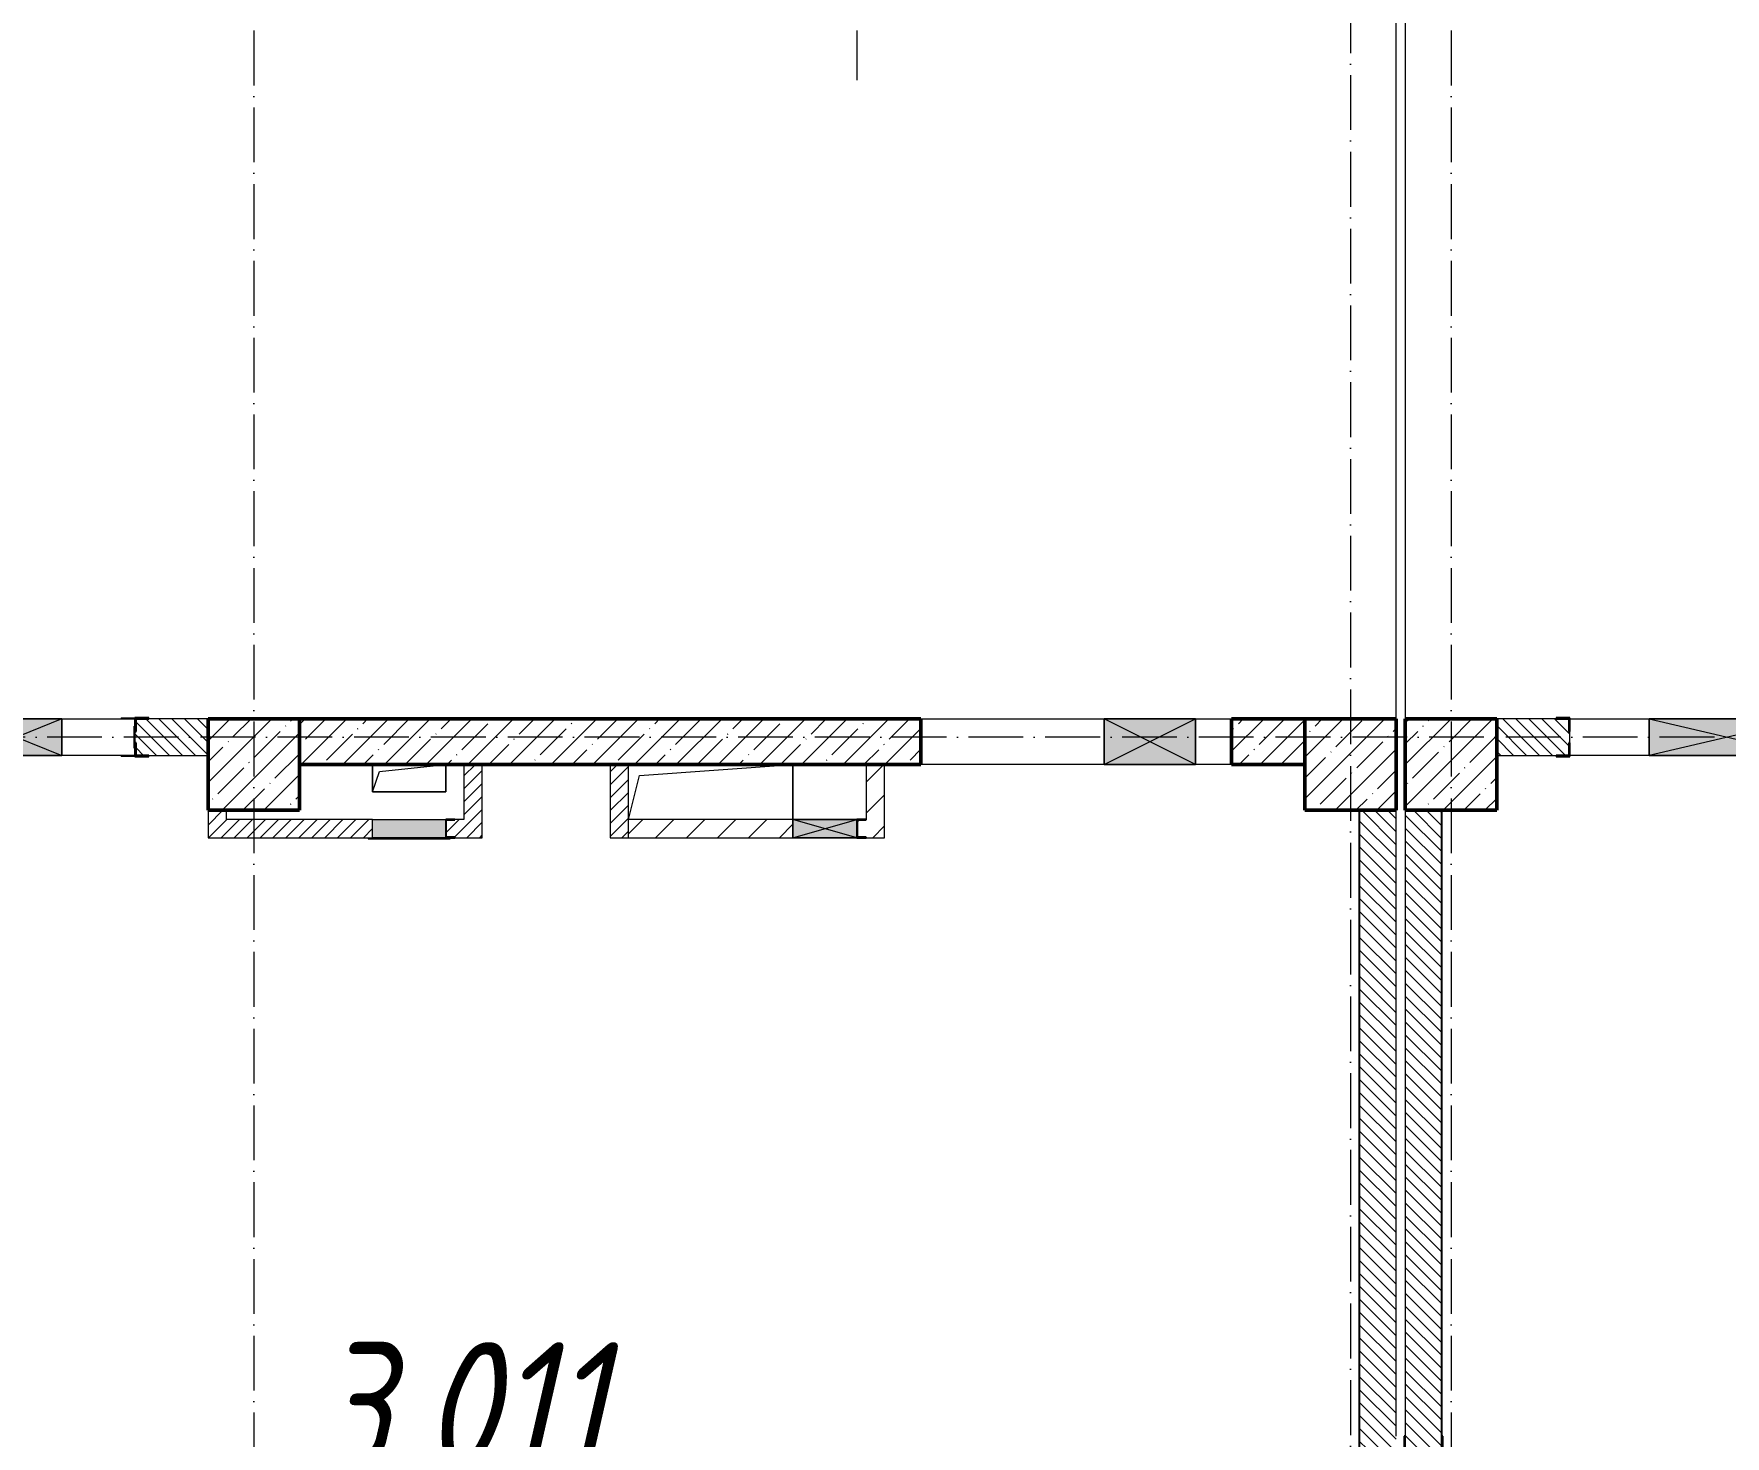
# Model space of a CAD drawing. Header units: millimetres. Extents: x -12989 to 629078, y -109036 to 555275.
# Drawn here: x 561257 to 570510, y -31260 to -23586 of the extents above; entities that cross this region are included whole.
import ezdxf

# ---------------------------------------------------------------- set-up
doc = ezdxf.new("R2010")
doc.units = ezdxf.units.MM
doc.linetypes.add('50_200_ШТРИХ_1Т_ш5_п1_п1_', pattern=[700, 500, -100, 0, -100])
for name, color, linetype, lineweight in [('A-DETL-GENF-OTLN', 7, 'Continuous', 9), ('A-FLOR-____-OTLN', 7, 'Continuous', 9), ('A-GENM-____-MCUT', 7, 'Continuous', 25), ('A-GENM-____-OTLN', 7, 'Continuous', 9), ('A-GENM-____-OTLN-1', 7, 'Continuous', 25), ('A-GLAZ-____-OTLN', 7, 'Continuous', 9), ('A-WALL-____-MCUT', 7, 'Continuous', 13), ('A-WALL-____-MCUT-2', 7, 'Continuous', 50), ('A-WALL-____-OTLN', 7, 'Continuous', 9), ('A-WALL-____-PATT-1', 7, 'Continuous', 9), ('A-WALL-FNSH-MCUT-1', 7, 'Continuous', 9), ('I-WALL-____-OTLN', 7, 'Continuous', 9), ('S-COLS-____-MCUT', 7, 'Continuous', 50), ('S-COLS-____-OTLN', 7, 'Continuous', 9), ('S-GRID-____-OTLN-1', 7, '50_200_ШТРИХ_1Т_ш5_п1_п1_', 9), ('Марки помещений', 7, 'Continuous', 9)]:
    doc.layers.add(name, color=color, linetype=linetype, lineweight=lineweight)
doc.layers.add('A-GLAZ-____-OTLN-1', color=7, linetype='Continuous', lineweight=9, true_color=0xc0c0c0)
doc.styles.add('ISOCPEUR_I_2', font='isocpeui.ttf', dxfattribs={"width": 0.85, "height": 2.3})
pattern_1 = [(135, (523510.01, -90515.614), (-35.35534, -35.35534), [])]
pattern_2 = [(45, (523510.01, -90515.614), (-35.35534, 35.35534), [])]
pattern_3 = [(45, (523510.01, -90515.61), (-84.85281, 84.85281), [])]

# ---------------------------------------------------------------- blocks, each defined once
blk = doc.blocks.new('BSC_Колонна _Прямоугольная - 500х500-V17-АР1_План отверстий 3 этажа в осях 1-64_Ю-ЯЯ')
at = {"layer": 'S-COLS-____-OTLN'}
h = blk.add_hatch(dxfattribs=at)
h.set_pattern_fill('FP_24', color=256, style=0, pattern_type=2)
h.set_pattern_definition([(45, (-44950, -62931.04), (-114.04925, 114.04925), []), (45, (-44835.95, -62931.04), (-114.04925, 114.04925), [201.613, -40.323, 3.353, -36.97])])
h.paths.add_polyline_path([(-250, -250), (250, -250), (250, 250), (-250, 250)], flags=0)
at = {"layer": 'S-COLS-____-MCUT'}
for p, q in [((250, 250), (-250, 250)), ((-250, 250), (-250, -250)), ((250, -250), (250, 250)), ((-250, -250), (250, -250))]:
    blk.add_line(p, q, dxfattribs=at)
blk = doc.blocks.new('BSC_Колонна _Прямоугольная - 500х500-V45-АР1_План отверстий 3 этажа в осях 1-64_Ю-ЯЯ')
at = {"layer": 'S-COLS-____-OTLN'}
h = blk.add_hatch(dxfattribs=at)
h.set_pattern_fill('FP_53', color=256, style=0, pattern_type=2)
h.set_pattern_definition([(45, (-38950, -62931.04), (-114.04925, 114.04925), []), (45, (-38835.95, -62931.04), (-114.04925, 114.04925), [201.613, -40.323, 3.353, -36.97])])
h.paths.add_polyline_path([(-250, -250), (250, -250), (250, 250), (-250, 250)], flags=0)
at = {"layer": 'S-COLS-____-MCUT'}
for p, q in [((250, 250), (-250, 250)), ((-250, 250), (-250, -250)), ((250, -250), (250, 250)), ((-250, -250), (250, -250))]:
    blk.add_line(p, q, dxfattribs=at)
blk = doc.blocks.new('BSC_Колонна _Прямоугольная - 500х500-V73-АР1_План отверстий 3 этажа в осях 1-64_Ю-ЯЯ')
at = {"layer": 'S-COLS-____-OTLN'}
h = blk.add_hatch(dxfattribs=at)
h.set_pattern_fill('FP_82', color=256, style=0, pattern_type=2)
h.set_pattern_definition([(45, (-45500, -62931.04), (-114.04925, 114.04925), []), (45, (-45385.95, -62931.04), (-114.04925, 114.04925), [201.613, -40.323, 3.353, -36.97])])
h.paths.add_polyline_path([(-250, -250), (250, -250), (250, 250), (-250, 250)], flags=0)
at = {"layer": 'S-COLS-____-MCUT'}
for p, q in [((250, 250), (-250, 250)), ((-250, 250), (-250, -250)), ((250, -250), (250, 250)), ((-250, -250), (250, -250))]:
    blk.add_line(p, q, dxfattribs=at)
blk = doc.blocks.new('154_Стойка_СКБ_Уголок - СМ-2480_200-28346303-АР1_План отверстий 3 этажа в осях 1-64_Ю-ЯЯ')
at = {"layer": 'A-GENM-____-MCUT'}
for p, q in [((125, 156), (125, 81)), ((200, 156), (125, 156)), ((131, 81), (131, 150)), ((131, 150), (200, 150)), ((200, 150), (200, 156)), ((125, 81), (131, 81)), ((131, 19), (125, 19)), ((125, 19), (125, -56)), ((131, -50), (131, 19)), ((125, -56), (200, -56)), ((200, -50), (131, -50)), ((200, -56), (200, -50))]:
    blk.add_line(p, q, dxfattribs=at)
blk = doc.blocks.new('Стойка_Влож_Полоса боковая - Полоса-V164-АР1_План отверстий 3 этажа в осях 1-64_Ю-ЯЯ')
at = {"layer": 'A-GENM-____-OTLN'}
for p, q in [((-5, 60), (0, 60)), ((-5, -60), (-5, 60)), ((0, 31), (0, -31)), ((0, -60), (-5, -60))]:
    blk.add_line(p, q, dxfattribs=at)
blk = doc.blocks.new('Стойка_Влож_Уголок_Опорный - Уголок-28213941-АР1_План отверстий 3 этажа в осях 1-64_Ю-ЯЯ')
at = {"layer": 'A-GENM-____-OTLN'}
for p, q in [((-212, -6), (-212, 0)), ((0, 0), (0, -6)), ((-212, -75), (-212, -6)), ((-212, -6), (-206, -6)), ((-212, -75), (-206, -75)), ((-6, -6), (0, -6)), ((-6, -75), (0, -75)), ((0, -6), (0, -75))]:
    blk.add_line(p, q, dxfattribs=at)
blk = doc.blocks.new('Фахверк_СКБ_Уголок - 200_3960-28268576-АР1_План отверстий 3 этажа в осях 1-64_Ю-ЯЯ')
at = {"layer": 'A-GENM-____-MCUT'}
for p, q in [((200, 156), (125, 156)), ((125, 156), (125, 81)), ((131, 81), (131, 150)), ((131, 150), (200, 150)), ((200, 150), (200, 156)), ((125, 81), (131, 81)), ((131, 19), (125, 19)), ((125, 19), (125, -56)), ((131, -50), (131, 19)), ((125, -56), (200, -56)), ((200, -50), (131, -50)), ((200, -56), (200, -50))]:
    blk.add_line(p, q, dxfattribs=at)
blk = doc.blocks.new('Фахверк_СКБ_Уголок - 200_3550-28187522-АР1_План отверстий 3 этажа в осях 1-64_Ю-ЯЯ')
at = {"layer": 'A-GENM-____-MCUT'}
for p, q in [((125, 156), (50, 156)), ((50, 156), (50, 150)), ((50, 150), (119, 150)), ((119, 150), (119, 81)), ((125, 81), (125, 156)), ((119, 81), (125, 81)), ((125, 19), (119, 19)), ((119, 19), (119, -50)), ((125, -56), (125, 19)), ((119, -50), (50, -50)), ((50, -50), (50, -56)), ((50, -56), (125, -56))]:
    blk.add_line(p, q, dxfattribs=at)
blk = doc.blocks.new('AR_Отверстие Ниша - Лючок-32405595-АР1_План отверстий 3 этажа в осях 1-64_Ю-ЯЯ')
at = {"layer": 'A-GLAZ-____-OTLN'}
blk.add_hatch(color=256, dxfattribs=at).paths.add_polyline_path([(200, 50), (-200, 50), (-200, -50), (200, -50), (200, 47)], flags=0)
for p, q in [((-200, 50), (200, 50)), ((200, 50), (200, -50)), ((200, -50), (-200, -50))]:
    blk.add_line(p, q, dxfattribs=at)
blk = doc.blocks.new('Л_Общий_Лючок - Лючок-29759355-АР1_План отверстий 3 этажа в осях 1-64_Ю-ЯЯ')
at = {"layer": 'A-GLAZ-____-OTLN-1'}
blk.add_hatch(color=256, dxfattribs=at).paths.add_polyline_path([(-3, -6), (424, -6), (424, 0), (-24, 0), (-24, -6)], flags=0)
at = {"layer": 'A-GLAZ-____-OTLN'}
for p, q in [((-24, 0), (-24, -6)), ((424, 0), (424, -6)), ((-24, -6), (424, -6))]:
    blk.add_line(p, q, dxfattribs=at)
blk = doc.blocks.new('154_Фахверк_СКБ_Швеллер - Тип_100_3960-28331862-АР1_План отверстий 3 этажа в осях 1-64_Ю-ЯЯ')
at = {"layer": 'A-GENM-____-MCUT'}
for p, q in [((175, 50), (125, 50)), ((125, 50), (125, -50)), ((128, 47), (175, 47)), ((128, -47), (128, 47)), ((175, 47), (175, 50)), ((125, -50), (175, -50)), ((175, -47), (128, -47)), ((175, -50), (175, -47))]:
    blk.add_line(p, q, dxfattribs=at)
blk = doc.blocks.new('AR_Отверстие прямоугольное _в плите_ - AR_Отверстие прямоугольное _в плите_-30459225-АР1_План отверстий 3 этажа в осях 1-64_Ю-ЯЯ')
at = {"layer": 'A-GENM-____-OTLN'}
for p, q in [((-200, 75), (-200, -75)), ((-200, -75), (-162.5, 37.5)), ((-162.5, 37.5), (200, 75)), ((200, -75), (200, 75)), ((-200, -75), (200, -75))]:
    blk.add_line(p, q, dxfattribs=at)
blk = doc.blocks.new('AR_Отверстие прямоугольное _в плите_ - AR_Отверстие прямоугольное _в плите_-V199-АР1_План отверстий 3 этажа в осях 1-64_Ю-ЯЯ')
at = {"layer": 'A-GENM-____-OTLN'}
for p, q in [((-390, 90), (450, 150)), ((450, -150), (450, 150)), ((-450, -150), (-390, 90))]:
    blk.add_line(p, q, dxfattribs=at)
blk = doc.blocks.new('AR_Отверстие прямоугольное _в стене__БезПР - AR_Отверстие прямоугольное _в стене__БезПР-30512450-АР1_План отверстий 3 этажа в осях 1-64_Ю-ЯЯ')
at = {"layer": 'A-GLAZ-____-OTLN-1'}
blk.add_hatch(color=256, dxfattribs=at).paths.add_polyline_path([(-250, 125), (-250, -125), (250, -125), (250, 125)], flags=0)
at = {"layer": 'A-DETL-GENF-OTLN'}
for p, q in [((-250, -125), (-250, 125)), ((-250, 125), (250, 125)), ((250, 125), (-250, -125)), ((-250, 125), (250, -125)), ((250, 125), (-250, 125)), ((-250, 125), (-250, -125)), ((250, 125), (250, -125)), ((250, -125), (250, 125)), ((250, -125), (-250, -125)), ((-250, -125), (250, -125))]:
    blk.add_line(p, q, dxfattribs=at)
at = {"layer": 'A-GLAZ-____-OTLN'}
blk.add_line((250, 125), (-250, 125), dxfattribs=at)
blk = doc.blocks.new('AR_Отверстие прямоугольное _в стене_ - AR_Отверстие прямоугольное _в стене__ОВ-36925070-АР1_План отверстий 3 этажа в осях 1-64_Ю-ЯЯ')
at = {"layer": 'A-GLAZ-____-OTLN'}
blk.add_hatch(color=256, dxfattribs=at).paths.add_polyline_path([(-175, 50), (-175, -50), (175, -50), (175, 50)], flags=0)
at = {"layer": 'A-DETL-GENF-OTLN'}
for p, q in [((-175, 50), (175, 50)), ((175, 50), (-175, -50)), ((-175, 50), (175, -50)), ((175, 50), (-175, 50)), ((175, 50), (175, -50)), ((175, -50), (175, 50)), ((175, -50), (-175, -50)), ((-175, -50), (175, -50))]:
    blk.add_line(p, q, dxfattribs=at)
blk = doc.blocks.new('AR_Отверстие прямоугольное _в стене_ - AR_Отверстие прямоугольное _в стене__ОВ-36927705-АР1_План отверстий 3 этажа в осях 1-64_Ю-ЯЯ')
at = {"layer": 'A-GLAZ-____-OTLN'}
blk.add_hatch(color=256, dxfattribs=at).paths.add_polyline_path([(425, -100), (425, 100), (-425, 100), (-425, -100)], flags=0)
at = {"layer": 'A-DETL-GENF-OTLN'}
for p, q in [((-425, -100), (-425, 100)), ((-425, 100), (425, 100)), ((425, 100), (-425, -100)), ((-425, 100), (425, -100)), ((425, 100), (-425, 100)), ((-425, 100), (-425, -100)), ((425, 100), (425, -100)), ((425, -100), (425, 100)), ((425, -100), (-425, -100)), ((-425, -100), (425, -100))]:
    blk.add_line(p, q, dxfattribs=at)
blk = doc.blocks.new('AR_Отверстие прямоугольное _в стене_ - AR_Отверстие прямоугольное _в стене__ОВ-36924659-АР1_План отверстий 3 этажа в осях 1-64_Ю-ЯЯ')
at = {"layer": 'A-GLAZ-____-OTLN'}
blk.add_hatch(color=256, dxfattribs=at).paths.add_polyline_path([(250, -100), (250, 100), (-250, 100), (-250, -100)], flags=0)
at = {"layer": 'A-DETL-GENF-OTLN'}
for p, q in [((-250, -100), (-250, 100)), ((-250, 100), (250, 100)), ((250, 100), (-250, -100)), ((-250, 100), (250, -100)), ((250, 100), (-250, 100)), ((-250, 100), (-250, -100)), ((250, 100), (250, -100)), ((250, -100), (250, 100)), ((250, -100), (-250, -100)), ((-250, -100), (250, -100))]:
    blk.add_line(p, q, dxfattribs=at)
blk = doc.blocks.new('154_Фахверк_СКБ_Швеллер - Тип_100_3960_зеркало-36793856-АР1_План отверстий 3 этажа в осях 1-64_Ю-ЯЯ')
at = {"layer": 'A-GENM-____-MCUT'}
for p, q in [((175, 50), (125, 50)), ((125, 50), (125, -50)), ((128, 47), (175, 47)), ((128, -47), (128, 47)), ((175, 47), (175, 50)), ((125, -50), (175, -50)), ((175, -47), (128, -47)), ((175, -50), (175, -47))]:
    blk.add_line(p, q, dxfattribs=at)
blk = doc.blocks.new('3эт')
at = {"layer": 'S-GRID-____-OTLN-1', "color": 251, "ltscale": 0.6, "true_color": 0x636466}
for p, q in [((322720.7, 4029.4), (322720.7, -33971.9)), ((326020.7, 4029.4), (326020.7, -20188)), ((329270.7, 4029.4), (329270.7, -33971.9)), ((328720.7, 3785.7), (328720.7, -33833.1)), ((387845.1, -23782.4), (279101.9, -23782.4))]:
    blk.add_line(p, q, dxfattribs=at)

msp = doc.modelspace()

# ---------------------------------------------------------------- hatches: boundary and pattern name
at = {"layer": 'A-WALL-____-PATT-1'}
h = msp.add_hatch(dxfattribs=at)
h.set_pattern_fill('FP_9', color=256, style=0, pattern_type=2)
h.set_pattern_definition(pattern_1)
h.paths.add_polyline_path([(560035.0077, -27534.5723), (560104.0077, -27534.5723), (560104.0077, -27465.5723), (560110.0077, -27465.5723), (560110.0077, -27403.5723), (560104.0077, -27403.5723), (560104.0077, -27334.5723), (559710.0077, -27334.5723), (559710.0077, -27534.5723), (559904.0077, -27534.5723)], flags=0)
h.paths.add_polyline_path([(561816.0077, -27534.5723), (562210.0077, -27534.5723), (562210.0077, -27334.5723), (561816.0077, -27334.5723), (561816.0077, -27403.5723), (561810.0077, -27403.5723), (561810.0077, -27465.5723), (561816.0077, -27465.5723), (561816.0077, -27494.5723)], flags=0)
h = msp.add_hatch(dxfattribs=at)
h.set_pattern_fill('FP_12', color=256, style=0, pattern_type=2)
h.set_pattern_definition([(45, (523510, -90515.61), (-114.04925, 114.04925), []), (45, (523624.06, -90515.61), (-114.04925, 114.04925), [201.612, -40.322, 3.353, -36.97])])
h.paths.add_polyline_path([(568210.0077, -27584.5723), (568210.0077, -27334.5723), (567810.0077, -27334.5723), (567810.0077, -27584.5723)], flags=0)
h.paths.add_polyline_path([(565915.1246, -27584.5723), (566110.0077, -27584.5723), (566110.0077, -27334.5723), (562710.0077, -27334.5723), (562710.0077, -27584.5723), (564147.6603, -27584.5723)], flags=0)
h = msp.add_hatch(dxfattribs=at)
h.set_pattern_fill('FP_9', color=256, style=0, pattern_type=2)
h.set_pattern_definition(pattern_1)
h.paths.add_polyline_path([(569260.0077, -27534.5723), (569654.0077, -27534.5723), (569654.0077, -27465.5723), (569660.0077, -27465.5723), (569660.0077, -27403.5723), (569654.0077, -27403.5723), (569654.0077, -27334.5723), (569260.0077, -27334.5723)], flags=0)
h.paths.add_polyline_path([(571366.0077, -27534.5723), (571760.0077, -27534.5723), (571760.0077, -27334.5723), (571366.0077, -27334.5723), (571366.0077, -27403.5723), (571360.0077, -27403.5723), (571360.0077, -27465.5723), (571366.0077, -27465.5723), (571366.0077, -27494.5723)], flags=0)
h = msp.add_hatch(dxfattribs=at)
h.set_pattern_fill('FP_8', color=256, style=0, pattern_type=2)
h.set_pattern_definition(pattern_2)
h.paths.add_polyline_path([(563710.0077, -27884.5723), (563710.0077, -27584.5723), (563610.0077, -27584.5723), (563610.0077, -27884.5723)], flags=0)
h = msp.add_hatch(dxfattribs=at)
h.set_pattern_fill('FP_8', color=256, style=0, pattern_type=2)
h.set_pattern_definition(pattern_2)
h.paths.add_polyline_path([(564510.0077, -27984.5723), (564510.0077, -27584.5723), (564410.0077, -27584.5723), (564410.0077, -27984.5723)], flags=0)
h = msp.add_hatch(dxfattribs=at)
h.set_pattern_fill('FP_7', color=256, style=0, pattern_type=2)
h.set_pattern_definition(pattern_3)
h.paths.add_polyline_path([(565910.0077, -27884.5723), (565910.0077, -27584.5723), (565810.0077, -27584.5723), (565810.0077, -27884.5723)], flags=0)
h = msp.add_hatch(dxfattribs=at)
h.set_pattern_fill('FP_8', color=256, style=0, pattern_type=2)
h.set_pattern_definition(pattern_2)
h.paths.add_polyline_path([(562310.0077, -27984.5723), (562310.0077, -27834.5723), (562210.0077, -27834.5723), (562210.0077, -27984.5723)], flags=0)
h = msp.add_hatch(dxfattribs=at)
h.set_pattern_fill('FP_9', color=256, style=0, pattern_type=2)
h.set_pattern_definition(pattern_1)
h.paths.add_polyline_path([(568510.0077, -34834.5723), (568710.0077, -34834.5723), (568710.0077, -31334.5723), (568641.0077, -31334.5723), (568641.0077, -31328.5723), (568710.0077, -31328.5723), (568710.0077, -27834.5723), (568510.0077, -27834.5723), (568510.0077, -31328.5723), (568579.0077, -31328.5723), (568579.0077, -31334.5723), (568510.0077, -31334.5723), (568510.0077, -33292.1615)], flags=0)
h = msp.add_hatch(dxfattribs=at)
h.set_pattern_fill('FP_9', color=256, style=0, pattern_type=2)
h.set_pattern_definition(pattern_1)
h.paths.add_polyline_path([(568760.0077, -34834.5723), (568960.0077, -34834.5723), (568960.0077, -31334.5723), (568891.0077, -31334.5723), (568891.0077, -31328.5723), (568960.0077, -31328.5723), (568960.0077, -27834.5723), (568760.0077, -27834.5723), (568760.0077, -31328.5723), (568829.0077, -31328.5723), (568829.0077, -31334.5723), (568760.0077, -31334.5723), (568760.0077, -33292.1615)], flags=0)
h = msp.add_hatch(dxfattribs=at)
h.set_pattern_fill('FP_8', color=256, style=0, pattern_type=2)
h.set_pattern_definition(pattern_2)
h.paths.add_polyline_path([(563710.0077, -27984.5723), (563710.0077, -27884.5723), (563560.0077, -27884.5723), (563560.0077, -27887.5723), (563513.0077, -27887.5723), (563513.0077, -27981.5723), (563560.0077, -27981.5723), (563560.0077, -27984.5723)], flags=0)
h.paths.add_polyline_path([(562380.1961, -27984.5723), (563110.0077, -27984.5723), (563110.0077, -27884.5723), (562310.0077, -27884.5723), (562310.0077, -27984.5723)], flags=0)
h = msp.add_hatch(dxfattribs=at)
h.set_pattern_fill('FP_7', color=256, style=0, pattern_type=2)
h.set_pattern_definition(pattern_3)
h.paths.add_polyline_path([(565410.0077, -27984.5723), (565410.0077, -27884.5723), (564510.0077, -27884.5723), (564510.0077, -27984.5723)], flags=0)
h.paths.add_polyline_path([(565810.0077, -27984.5723), (565910.0077, -27984.5723), (565910.0077, -27884.5723), (565810.0077, -27884.5723), (565810.0077, -27887.5723), (565763.0077, -27888.1877), (565763.0077, -27981.5723), (565810.0077, -27981.5723)], flags=0)

# ---------------------------------------------------------------- linework, layer by layer
for points in [[(568510.0077, -34834.5723), (568510.0077, -27834.5723)], [(568960.0077, -34834.5723), (568960.0077, -27834.5723)]]:
    msp.add_lwpolyline(points)
at = {"layer": 'A-FLOR-____-OTLN'}
for p, q in [((568710.0077, -27334.5723), (568710.0077, -22984.5723)), ((568760.0077, -23234.5723), (568760.0077, -27334.5723)), ((563110.0077, -27734.5723), (563110.0077, -27584.5723)), ((563510.0077, -27584.5723), (563510.0077, -27734.5723)), ((565410.0077, -27584.5723), (565410.0077, -27884.5723)), ((563510.0077, -27734.5723), (563110.0077, -27734.5723))]:
    msp.add_line(p, q, dxfattribs=at)
at = {"layer": 'A-WALL-____-MCUT'}
for p, q in [((562210.0077, -27334.5723), (561885.0077, -27334.5723)), ((569585.0077, -27334.5723), (569260.0077, -27334.5723)), ((569660.0077, -27465.5723), (569660.0077, -27403.5723)), ((561885.0077, -27534.5723), (562210.0077, -27534.5723)), ((569260.0077, -27534.5723), (569585.0077, -27534.5723)), ((568510.0077, -27834.5723), (568510.0077, -31259.5723)), ((568710.0077, -31259.5723), (568710.0077, -27834.5723)), ((568760.0077, -27834.5723), (568760.0077, -31259.5723)), ((568960.0077, -31259.5723), (568960.0077, -27834.5723))]:
    msp.add_line(p, q, dxfattribs=at)
at = {"layer": 'A-WALL-____-MCUT-2'}
for p, q in [((566110.0077, -27334.5723), (562710.0077, -27334.5723)), ((566110.0077, -27584.5723), (566110.0077, -27334.5723)), ((568210.0077, -27334.5723), (567810.0077, -27334.5723)), ((567810.0077, -27334.5723), (567810.0077, -27584.5723)), ((562710.0077, -27584.5723), (566110.0077, -27584.5723)), ((567810.0077, -27584.5723), (568210.0077, -27584.5723))]:
    msp.add_line(p, q, dxfattribs=at)
at = {"layer": 'A-WALL-____-OTLN'}
for p, q in [((566110.0077, -27334.5723), (567112.4573, -27334.5723)), ((567612.4573, -27334.5723), (567810.0077, -27334.5723)), ((567112.4573, -27584.5723), (566110.0077, -27584.5723)), ((567810.0077, -27584.5723), (567612.4573, -27584.5723))]:
    msp.add_line(p, q, dxfattribs=at)
at = {"layer": 'A-WALL-FNSH-MCUT-1'}
for p, q in [((563610.0077, -27584.5723), (563610.0077, -27884.5723)), ((563710.0077, -27984.5723), (563710.0077, -27584.5723)), ((564410.0077, -27584.5723), (564410.0077, -27984.5723)), ((564510.0077, -27984.5723), (564510.0077, -27584.5723)), ((565810.0077, -27584.5723), (565810.0077, -27884.5723)), ((565910.0077, -27984.5723), (565910.0077, -27584.5723)), ((562210.0077, -27834.5723), (562210.0077, -27984.5723)), ((562310.0077, -27884.5723), (562310.0077, -27834.5723)), ((563110.0077, -27884.5723), (562310.0077, -27884.5723)), ((563610.0077, -27884.5723), (563560.0077, -27884.5723)), ((565410.0077, -27884.5723), (564510.0077, -27884.5723)), ((562210.0077, -27984.5723), (563110.0077, -27984.5723)), ((563560.0077, -27984.5723), (563710.0077, -27984.5723)), ((564410.0077, -27984.5723), (565410.0077, -27984.5723)), ((565810.0077, -27984.5723), (565910.0077, -27984.5723))]:
    msp.add_line(p, q, dxfattribs=at)
at = {"layer": 'I-WALL-____-OTLN'}
for p, q in [((561410.0077, -27334.5723), (561810.0077, -27334.5723)), ((569660.0077, -27334.5723), (570095.0077, -27334.5723)), ((561810.0077, -27534.5723), (561410.0077, -27534.5723)), ((570095.0077, -27534.5723), (569660.0077, -27534.5723))]:
    msp.add_line(p, q, dxfattribs=at)

# ---------------------------------------------------------------- block references
msp.add_blockref('3эт', (239739.3002, -3652.1582))
at = {"layer": 'A-GENM-____-OTLN', "rotation": 269.9999999999996}
msp.add_blockref('Стойка_Влож_Уголок_Опорный - Уголок-28213941-АР1_План отверстий 3 этажа в осях 1-64_Ю-ЯЯ', (561810.0077, -27540.5723), dxfattribs=at)
at = {"layer": 'A-GENM-____-OTLN'}
for name, p in [('Стойка_Влож_Полоса боковая - Полоса-V164-АР1_План отверстий 3 этажа в осях 1-64_Ю-ЯЯ', (561810.0077, -27434.5723)), ('AR_Отверстие прямоугольное _в плите_ - AR_Отверстие прямоугольное _в плите_-30459225-АР1_План отверстий 3 этажа в осях 1-64_Ю-ЯЯ', (563310.0077, -27659.5723)), ('AR_Отверстие прямоугольное _в плите_ - AR_Отверстие прямоугольное _в плите_-V199-АР1_План отверстий 3 этажа в осях 1-64_Ю-ЯЯ', (564960.0077, -27734.5723))]:
    msp.add_blockref(name, p, dxfattribs=at)
at = {"layer": 'A-GENM-____-OTLN-1'}
for name, p in [('154_Стойка_СКБ_Уголок - СМ-2480_200-28346303-АР1_План отверстий 3 этажа в осях 1-64_Ю-ЯЯ', (561685.0077, -27484.5723)), ('154_Фахверк_СКБ_Швеллер - Тип_100_3960-28331862-АР1_План отверстий 3 этажа в осях 1-64_Ю-ЯЯ', (563385.0077, -27934.5723)), ('154_Фахверк_СКБ_Швеллер - Тип_100_3960_зеркало-36793856-АР1_План отверстий 3 этажа в осях 1-64_Ю-ЯЯ', (565635.0077, -27934.5723))]:
    msp.add_blockref(name, p, dxfattribs=at)
for name, p, rotation in [('Фахверк_СКБ_Уголок - 200_3960-28268576-АР1_План отверстий 3 этажа в осях 1-64_Ю-ЯЯ', (569785.0077, -27384.5723), 180), ('Фахверк_СКБ_Уголок - 200_3550-28187522-АР1_План отверстий 3 этажа в осях 1-64_Ю-ЯЯ', (568810.0077, -31209.5723), 269.9999999999999)]:
    msp.add_blockref(name, p, dxfattribs=dict(at, rotation=rotation))
at = {"layer": 'A-GLAZ-____-OTLN'}
for name, p in [('AR_Отверстие прямоугольное _в стене_ - AR_Отверстие прямоугольное _в стене__ОВ-36924659-АР1_План отверстий 3 этажа в осях 1-64_Ю-ЯЯ', (561160.0077, -27434.5723)), ('AR_Отверстие прямоугольное _в стене_ - AR_Отверстие прямоугольное _в стене__ОВ-36927705-АР1_План отверстий 3 этажа в осях 1-64_Ю-ЯЯ', (570520.0077, -27434.5723)), ('Л_Общий_Лючок - Лючок-29759355-АР1_План отверстий 3 этажа в осях 1-64_Ю-ЯЯ', (563110.0077, -27984.5723))]:
    msp.add_blockref(name, p, dxfattribs=at)
at = {"layer": 'A-GLAZ-____-OTLN', "rotation": 180}
for name, p in [('AR_Отверстие прямоугольное _в стене__БезПР - AR_Отверстие прямоугольное _в стене__БезПР-30512450-АР1_План отверстий 3 этажа в осях 1-64_Ю-ЯЯ', (567362.4573, -27459.5723)), ('AR_Отверстие Ниша - Лючок-32405595-АР1_План отверстий 3 этажа в осях 1-64_Ю-ЯЯ', (563310.0077, -27934.5723)), ('AR_Отверстие прямоугольное _в стене_ - AR_Отверстие прямоугольное _в стене__ОВ-36925070-АР1_План отверстий 3 этажа в осях 1-64_Ю-ЯЯ', (565585.0077, -27934.5723))]:
    msp.add_blockref(name, p, dxfattribs=at)
at = {"layer": 'S-COLS-____-OTLN'}
for name, p in [('BSC_Колонна _Прямоугольная - 500х500-V45-АР1_План отверстий 3 этажа в осях 1-64_Ю-ЯЯ', (562460.0077, -27584.5723)), ('BSC_Колонна _Прямоугольная - 500х500-V17-АР1_План отверстий 3 этажа в осях 1-64_Ю-ЯЯ', (568460.0077, -27584.5723)), ('BSC_Колонна _Прямоугольная - 500х500-V73-АР1_План отверстий 3 этажа в осях 1-64_Ю-ЯЯ', (569010.0077, -27584.5723))]:
    msp.add_blockref(name, p, dxfattribs=at)

# ---------------------------------------------------------------- texts
at = {"layer": 'Марки помещений', "insert": (562787.2401, -30745.1591), "char_height": 700, "width": 689.45125, "attachment_point": 1, "style": 'ISOCPEUR_I_2'}
msp.add_mtext('3.011', dxfattribs=at)

doc.saveas('drawing.dxf')
